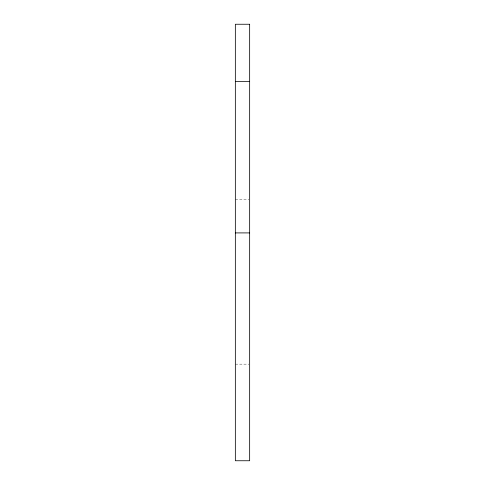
<?xml version="1.0" encoding="UTF-8"?>
<svg xmlns="http://www.w3.org/2000/svg" width="485" height="485" viewBox="0 0 485 485"><rect width="100%" height="100%" fill="white"/><g stroke="black" fill="none" stroke-linecap="round" stroke-linejoin="round"><path stroke-width="0.36" stroke-dasharray="2.42 1.82" d="M235.346 199.565L248.902 199.565M235.346 364.15L248.902 364.15"/><path stroke-width="0.73" d="M235.346 81.498L249.654 81.498M235.346 232.909L249.654 232.909M249.654 24.25L235.346 24.25L235.346 460.75L249.654 460.75L249.654 24.25"/></g></svg>
